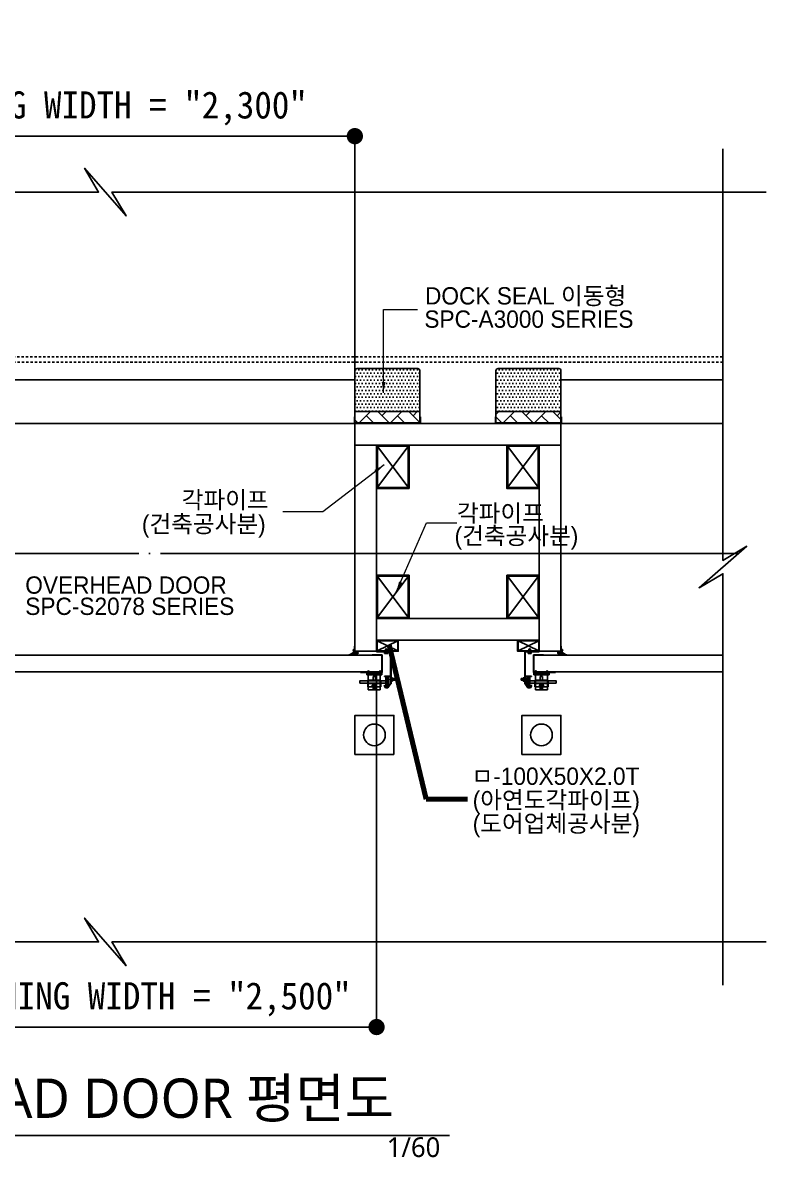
# Model space of a CAD drawing. Header units: millimetres. Extents: x 909 to 159266, y 137 to 21462.
# Drawn here: x 4712 to 8139, y 1670 to 6900 of the extents above; entities that cross this region are included whole.
import ezdxf
from ezdxf.enums import TextEntityAlignment as Align

# ---------------------------------------------------------------- set-up
doc = ezdxf.new("R2010")
doc.units = ezdxf.units.MM
doc.header["$LTSCALE"] = 50
doc.header["$MEASUREMENT"] = 0
for name, pattern in [('CEN', [62, 60, -1, 0, -1]), ('HIDDEN', [2, 1, -1]), ('지하2층 평면도 정화조변경안$0$HID', [2, 1.1, -0.9])]:
    doc.linetypes.add(name, pattern=pattern)
doc.layers.get('Defpoints').update_dxf_attribs({"color": 181})
for name, color, linetype in [('1212', 7, 'Continuous'), ('252', 252, 'Continuous'), ('3', 3, 'Continuous'), ('DIM', 7, 'Continuous'), ('HFC-23-파이프', 3, 'Continuous'), ('OHD Frame', 2, 'Continuous'), ('OHD Panel', 5, 'Continuous'), ('xr-plan$0$A-PLAN-HEIGHT', 253, 'Continuous'), ('건축120130$0$MARK', 3, 'Continuous'), ('지하2층 평면도 정화조변경안$0$A-FLOR-GW', 6, 'Continuous'), ('지하2층 평면도 정화조변경안$0$A-FLOR-STUD', 9, 'Continuous'), ('지하2층 평면도 정화조변경안$0$A-ST-AXIS-CEN', 252, 'CEN'), ('지하2층 평면도 정화조변경안$0$A-볼라드', 8, 'Continuous'), ('지하2층 평면도 정화조변경안$0$방화셔터', 11, 'Continuous')]:
    doc.layers.add(name, color=color, linetype=linetype)
doc.styles.add('2020음성 1차', font='나눔고딕Bold.ttf')
doc.styles.get("Standard").update_dxf_attribs({"font": 'NanumGothicBold.ttf'})
doc.styles.add('돋움체', font='')
doc.styles.add('울릉도M', font='NanumGothic.ttf')
doc.styles.add('헤드라인', font='')
doc.styles.get('돋움체').set_extended_font_data('DotumChe')
doc.styles.get('헤드라인').set_extended_font_data('HY울릉도M')
doc.dimstyles.new('ISO-25', dxfattribs={"dimtxt": 2.5, "dimasz": 2.5, "dimexe": 1.25, "dimexo": 0.625, "dimtad": 1, "dimtxsty": 'Standard', "dimcen": 2.5, "dimadec": 0, "dimazin": 0, "dimtfac": 1, "dimtmove": 0, "dimatfit": 3, "dimfxl": 1, "dimarcsym": 0})
doc.dimstyles.new('류재성$0', dxfattribs={"dimscale": 50, "dimtxt": 3, "dimasz": 1.5, "dimexe": 0, "dimexo": 2, "dimgap": 1, "dimtad": 1, "dimdec": 0, "dimdsep": 46, "dimlunit": 6, "dimtxsty": '2020음성 1차', "dimblk1": 'DOT', "dimblk2": 'DOT', "dimsah": 1, "dimcen": 0.09, "dimclrt": 4, "dimadec": 0, "dimazin": 0, "dimtfac": 1, "dimtdec": 4, "dimtofl": 0, "dimtmove": 0, "dimatfit": 3, "dimldrblk": 'DOT', "dimfxl": 1, "dimtolj": 1, "dimtzin": 0, "dimarcsym": 0})

# ---------------------------------------------------------------- blocks, each defined once
blk = doc.blocks.new('지하2층 평면도 정화조변경안$0$각-150X200')
at = {"layer": '지하2층 평면도 정화조변경안$0$A-FLOR-STUD'}
for p, q in [((75, 100), (-75, -100)), ((75, -100), (-75, 100))]:
    blk.add_line(p, q, dxfattribs=at)
for points in [[(75, 100), (-75, 100), (-75, -100), (75, -100)], [(70.5, 95.5), (-70.5, 95.5), (-70.5, -95.5), (70.5, -95.5)]]:
    blk.add_lwpolyline(points, close=True, dxfattribs=at)
blk = doc.blocks.new('지하2층 평면도 정화조변경안$0$b1')
at = {"layer": '지하2층 평면도 정화조변경안$0$A-볼라드'}
blk.add_lwpolyline([(0, 180), (180, 180), (180, 0), (0, 0), (0, 180)], dxfattribs=at)
blk.add_circle((90, 90), 50, dxfattribs=at)
blk = doc.blocks.new('2TRACK')
at = {"color": 2}
for p, q in [((-35.9, 54.2), (-35.9, 21)), ((-33.6, 54.2), (-33.6, 21.7)), ((-33.1, 57), (-7.9, 57)), ((-33.1, 54.7), (-7.9, 54.7)), ((-7.9, 57), (-7.9, 54.7)), ((-35.9, 21), (-23.7, 3.5)), ((-33.6, 21.7), (-22.5, 5.8)), ((-23.7, 3.5), (-12.1, 3.5)), ((-22.5, 5.8), (-13.5, 5.8)), ((-13.5, 5.8), (-8.3, 15.5)), ((-12.1, 3.5), (-6.3, 14.4)), ((-8.3, 15.5), (-6.3, 14.4))]:
    blk.add_line(p, q, dxfattribs=at)
for radius in [2.8, 0.5]:
    blk.add_arc((-33.1, 54.2), radius, 90, 180, dxfattribs=at)
blk = doc.blocks.new('78t angle')
at = {"color": 2}
for p, q in [((-45.3, 37.5), (-45.3, 35.2)), ((-45.3, 37.5), (18.9, 37.5)), ((-45.3, 35.2), (18.9, 35.2)), ((19.4, 34.7), (19.4, -113.5)), ((21.7, 34.7), (21.7, -113.5)), ((21.7, -113.5), (19.4, -113.5))]:
    blk.add_line(p, q, dxfattribs=at)
for radius in [2.8, 0.5]:
    blk.add_arc((18.9, 34.7), radius, 0, 90, dxfattribs=at)
blk = doc.blocks.new('프레임100X50X2.3T')
at = {"color": 1}
for p, q in [((105125.2, -46858.7), (105170.6, -46763.3)), ((105125.2, -46763.3), (105170.6, -46858.7))]:
    blk.add_line(p, q, dxfattribs=at)
at = {"layer": 'OHD Frame'}
for points in [[(105172.9, -46761), (105172.9, -46861), (105122.9, -46861), (105122.9, -46761)], [(105170.6, -46763.3), (105170.6, -46858.7), (105125.2, -46858.7), (105125.2, -46763.3)]]:
    blk.add_lwpolyline(points, close=True, dxfattribs=at)
blk = doc.blocks.new('_Dot')
at = {"layer": 'DIM', "color": 0, "lineweight": -2}
blk.add_line((-0.5, 0), (-1, 0), dxfattribs=at)
at = {"layer": 'DIM', "color": 0, "const_width": 0.5}
blk.add_lwpolyline([(-0.25, 0, 1), (0.25, 0, 1)], format="xyb", close=True, dxfattribs=at)
blk = doc.blocks.new('*D5533')
at = {"layer": '252', "color": 0, "lineweight": -2}
for p, q in [((3942.6, 5152.8), (3942.6, 6376.6)), ((4017.6, 6376.6), (6167.6, 6376.6)), ((6242.6, 5152.8), (6242.6, 6376.6))]:
    blk.add_line(p, q, dxfattribs=at)
at = {"layer": 'Defpoints', "color": 0}
for p in [(6242.6, 6376.6), (3942.6, 5052.8), (6242.6, 5052.8)]:
    blk.add_point(p, dxfattribs=at)
at = {"layer": '252', "color": 0, "linetype": 'ByBlock', "lineweight": -2, "xscale": 75, "yscale": 75, "zscale": 75, "rotation": 180}
blk.add_blockref('_Dot', (3942.6, 6376.6), dxfattribs=at)
at = {"layer": '252', "color": 0, "linetype": 'ByBlock', "lineweight": -2, "xscale": 75, "yscale": 75, "zscale": 75}
blk.add_blockref('_Dot', (6242.6, 6376.6), dxfattribs=at)
at = {"layer": '252', "color": 4, "insert": (5092.6, 6504.4), "char_height": 125, "attachment_point": 5, "style": '돋움체'}
blk.add_mtext('\\A1;OPENING WIDTH = "2,300"', dxfattribs=at)
blk = doc.blocks.new('*D5534')
at = {"layer": '252', "color": 0, "lineweight": -2}
for p, q in [((3842.6, 3902.8), (3842.6, 2270.3)), ((6342.6, 3902.8), (6342.6, 2270.3)), ((3917.6, 2270.3), (6267.6, 2270.3))]:
    blk.add_line(p, q, dxfattribs=at)
at = {"layer": 'Defpoints', "color": 0}
for p in [(3842.6, 4002.8), (6342.6, 4002.8), (6342.6, 2270.3)]:
    blk.add_point(p, dxfattribs=at)
at = {"layer": '252', "color": 0, "linetype": 'ByBlock', "lineweight": -2, "xscale": 75, "yscale": 75, "zscale": 75, "rotation": 180}
blk.add_blockref('_Dot', (3842.6, 2270.3), dxfattribs=at)
at = {"layer": '252', "color": 0, "linetype": 'ByBlock', "lineweight": -2, "xscale": 75, "yscale": 75, "zscale": 75}
blk.add_blockref('_Dot', (6342.6, 2270.3), dxfattribs=at)
at = {"layer": '252', "color": 4, "insert": (5092.6, 2398.1), "char_height": 125, "attachment_point": 5, "style": '돋움체'}
blk.add_mtext('\\A1;DOOR OPENING WIDTH = "2,500"', dxfattribs=at)

msp = doc.modelspace()

# ---------------------------------------------------------------- hatches: boundary and pattern name
at = {"transparency": 33554687}
h = msp.add_hatch(dxfattribs=at)
h.set_pattern_fill('DOTS', color=3, scale=10, angle=360)
h.set_pattern_definition([(2e-15, (-39324.184, -51739.094), (7.9375, 15.875), [0, -15.875])])
h.paths.add_polyline_path([(6242.6, 5107.4), (6242.6, 5295.1, -0.414214), (6252.6, 5305.1), (6532.6, 5305.1, -0.414214), (6542.6, 5295.1), (6542.6, 5107.4)])
h = msp.add_hatch(dxfattribs=at)
h.set_pattern_fill('DOTS', color=3, scale=10, angle=360)
h.set_pattern_definition([(2e-15, (-36074.184, -51739.094), (7.9375, 15.875), [0, -15.875])])
h.paths.add_polyline_path([(7192.6, 5107.4), (7192.6, 5295.1, 0.414214), (7182.6, 5305.1), (6902.6, 5305.1, 0.414214), (6892.6, 5295.1), (6892.6, 5107.4)])
h = msp.add_hatch(dxfattribs=at)
h.set_pattern_fill('AR-HBONE', color=3, scale=0.5, angle=360)
h.set_pattern_definition([(45, (-39324.184, -51739.094), (2e-14, 71.84205), [152.4, -50.8]), (135, (-39288.263, -51703.173), (2e-14, 71.84205), [152.4, -50.8])])
h.paths.add_polyline_path([(6542.6, 5107.4), (6542.6, 5055.1), (6242.6, 5055.1), (6242.6, 5082.8), (6242.6, 5107.4)])
h = msp.add_hatch(dxfattribs=at)
h.set_pattern_fill('AR-HBONE', color=3, scale=0.5, angle=360)
h.set_pattern_definition([(45, (-36074.184, -51739.094), (2e-14, 71.84205), [152.4, -50.8]), (135, (-36038.263, -51703.173), (2e-14, 71.84205), [152.4, -50.8])])
h.paths.add_polyline_path([(6892.6, 5107.4), (6892.6, 5055.1), (7192.6, 5055.1), (7192.6, 5082.8), (7192.6, 5107.4)])
at = {"layer": 'HFC-23-파이프'}
h = msp.add_hatch(color=7, dxfattribs=at)
h.dxf.hatch_style = 1
h.paths.add_polyline_path([(6246.6, 3998.3), (6242.6, 3998.3), (6242.6, 4000.3), (6255.6, 4000.3), (6255.6, 3998.3), (6251.7, 3998.3), (6251.7, 3996.7), (6255, 3996.7), (6256.2, 3996.5), (6258.3, 3993.7), (6247.3, 3988.7), (6239.9, 3987), (6246.9, 3989.6), (6254.9, 3994), (6252.6, 3994.9), (6248.3, 3995.7), (6244.7, 3993.9), (6236.6, 3988.9), (6230, 3985.7), (6228.6, 3985.6), (6228.6, 3985.6), (6234.6, 3988.9), (6241.9, 3994.6), (6241.9, 3996.7), (6246.6, 3996.7)])
h.paths.add_polyline_path([(6238.9, 4001.8, 0.154527), (6238.9, 4002.5), (6238, 4005, 0.170014), (6237.6, 4005.5, -1.840759), (6240.6, 4006.9), (6240.7, 4003.2), (6239.5, 3996.5), (6230.9, 3991), (6220.4, 3986.4), (6215.2, 3985.6), (6218.3, 3986.5), (6228.9, 3992), (6237.9, 3998.3)])
h = msp.add_hatch(color=7, dxfattribs=at)
h.dxf.hatch_style = 1
h.paths.add_polyline_path([(7188.7, 3998.3), (7192.6, 3998.3), (7192.6, 4000.3), (7179.6, 4000.3), (7179.6, 3998.3), (7183.5, 3998.3), (7183.5, 3996.7), (7180.3, 3996.7), (7179, 3996.5), (7177, 3993.7), (7187.9, 3988.7), (7195.4, 3987), (7188.4, 3989.6), (7180.4, 3994), (7182.7, 3994.9), (7187, 3995.7), (7190.6, 3993.9), (7198.7, 3988.9), (7205.3, 3985.7), (7206.6, 3985.6), (7206.7, 3985.6), (7200.7, 3988.9), (7193.3, 3994.6), (7193.3, 3996.7), (7188.7, 3996.7)])
h.paths.add_polyline_path([(7196.4, 4001.8, -0.154527), (7196.4, 4002.5), (7197.3, 4005, -0.170014), (7197.7, 4005.5, 1.840759), (7194.6, 4006.9), (7194.6, 4003.2), (7195.8, 3996.5), (7204.4, 3991), (7214.9, 3986.4), (7220, 3985.6), (7217, 3986.5), (7206.4, 3992), (7197.4, 3998.3)])

# ---------------------------------------------------------------- linework, layer by layer
for p, q in [((6236.6, 4002.5), (6236.6, 4003.3)), ((6238.9, 4001.8), (6237.9, 3998.3)), ((6238, 4005), (6238.9, 4002.5)), ((6238.1, 4002.5), (6238.1, 4004.1)), ((6241.1, 4012), (6241.1, 4025)), ((6241.1, 3997.3), (6241.1, 4007.3)), ((6241.6, 3996.8), (6245.4, 3996.8)), ((6242.6, 4003.3), (6242.6, 4025)), ((6242.6, 3998.3), (6242.6, 4001.3)), ((6242.6, 4001.3), (6255.6, 4001.3)), ((6242.6, 3998.3), (6242.6, 4000.3)), ((6242.6, 4000.3), (6255.6, 4000.3)), ((6242.6, 3998.3), (6245.4, 3998.3)), ((6246.6, 3998.3), (6242.6, 3998.3)), ((6243.1, 4002.8), (6256.6, 4002.8)), ((6246.6, 3996.7), (6246.6, 3998.3)), ((6255.6, 3998.3), (6251.7, 3998.3)), ((6251.7, 3998.3), (6251.7, 3996.7)), ((6251.7, 3996.7), (6255, 3996.7)), ((6252.9, 3998.3), (6255.6, 3998.3)), ((6252.9, 3996.8), (6256.6, 3996.8)), ((6255.6, 3998.3), (6255.6, 4001.3)), ((6255.6, 4000.3), (6255.6, 3998.3)), ((6257.1, 3997.3), (6257.1, 4002.3)), ((7178.1, 3997.3), (7178.1, 4002.3)), ((7192.1, 4002.8), (7178.6, 4002.8)), ((7182.4, 3996.8), (7178.6, 3996.8)), ((7179.6, 3998.3), (7179.6, 4001.3)), ((7192.6, 4001.3), (7179.6, 4001.3)), ((7192.6, 4000.3), (7179.6, 4000.3)), ((7179.6, 4000.3), (7179.6, 3998.3)), ((7182.4, 3998.3), (7179.6, 3998.3)), ((7179.6, 3998.3), (7183.5, 3998.3)), ((7183.5, 3996.7), (7180.3, 3996.7)), ((7183.5, 3998.3), (7183.5, 3996.7)), ((7188.7, 3996.7), (7188.7, 3998.3)), ((7188.7, 3998.3), (7192.6, 3998.3)), ((7192.6, 3998.3), (7189.9, 3998.3)), ((7193.6, 3996.8), (7189.9, 3996.8)), ((7192.6, 4003.3), (7192.6, 4025)), ((7192.6, 3998.3), (7192.6, 4001.3)), ((7192.6, 3998.3), (7192.6, 4000.3)), ((7194.1, 4012), (7194.1, 4025)), ((7194.1, 3997.3), (7194.1, 4007.3)), ((7197.3, 4005), (7196.4, 4002.5)), ((7196.4, 4001.8), (7197.4, 3998.3)), ((7197.1, 4002.5), (7197.1, 4004.1)), ((7198.6, 4002.5), (7198.6, 4003.3))]:
    msp.add_line(p, q)
at = {"color": 2}
for p, q in [((6322.8, 3986.4), (6322.8, 3984.8)), ((6322.8, 3984.8), (6367.6, 3984.8)), ((6367.6, 3984.8), (6367.6, 3906.8)), ((6369.2, 3986.4), (6369.2, 3905.2)), ((7066, 3986.4), (7066, 3905.2)), ((7067.6, 3984.8), (7067.6, 3906.8)), ((7112.5, 3984.8), (7067.6, 3984.8)), ((7112.5, 3986.4), (7112.5, 3984.8)), ((6267.9, 3906.8), (6367.6, 3906.8)), ((7167.4, 3906.8), (7067.6, 3906.8))]:
    msp.add_line(p, q, dxfattribs=at)
at = {"color": 4}
for p, q in [((6297.9, 3905.2), (6297.9, 3893.7)), ((6367.2, 3903), (6297.9, 3903)), ((6314.4, 3893.7), (6297.9, 3893.7)), ((6304.7, 3893.7), (6304.7, 3868.4)), ((6314.4, 3893.7), (6314.4, 3903)), ((6315.6, 3901.4), (6314.4, 3901.4)), ((6315.6, 3895.3), (6314.4, 3895.3)), ((6315.6, 3893.7), (6315.6, 3903)), ((6349.6, 3893.7), (6315.6, 3893.7)), ((6338.3, 3886.5), (6327.3, 3886.5)), ((6349.6, 3893.7), (6349.6, 3903)), ((6350.7, 3901.4), (6349.6, 3901.4)), ((6350.7, 3895.3), (6349.6, 3895.3)), ((6350.7, 3893.7), (6350.7, 3903)), ((6367.2, 3893.7), (6350.7, 3893.7)), ((6359.7, 3893.7), (6359.7, 3868.4)), ((6367.2, 3905.2), (6367.2, 3893.7)), ((7068.1, 3905.2), (7068.1, 3893.7)), ((7068.1, 3903), (7137.4, 3903)), ((7068.1, 3893.7), (7084.6, 3893.7)), ((7075.6, 3893.7), (7075.6, 3868.4)), ((7084.6, 3893.7), (7084.6, 3903)), ((7084.6, 3901.4), (7085.7, 3901.4)), ((7084.6, 3895.3), (7085.7, 3895.3)), ((7085.7, 3893.7), (7085.7, 3903)), ((7085.7, 3893.7), (7119.7, 3893.7)), ((7097, 3886.5), (7108, 3886.5)), ((7119.7, 3893.7), (7119.7, 3903)), ((7119.7, 3901.4), (7120.9, 3901.4)), ((7119.7, 3895.3), (7120.9, 3895.3)), ((7120.9, 3893.7), (7120.9, 3903)), ((7120.9, 3893.7), (7137.4, 3893.7)), ((7130.6, 3893.7), (7130.6, 3868.4)), ((7137.4, 3905.2), (7137.4, 3893.7)), ((6302.3, 3868.4), (6302.3, 3853.9)), ((6304.7, 3838.4), (6304.7, 3825.2)), ((6359.7, 3825.2), (6304.7, 3825.2)), ((6359.7, 3838.4), (6359.7, 3825.2)), ((6362.8, 3868.4), (6362.8, 3853.9)), ((7072.5, 3868.4), (7072.5, 3853.9)), ((7075.6, 3838.4), (7075.6, 3825.2)), ((7075.6, 3825.2), (7130.6, 3825.2)), ((7130.6, 3838.4), (7130.6, 3825.2)), ((7133, 3868.4), (7133, 3853.9))]:
    msp.add_line(p, q, dxfattribs=at)
at = {"color": 1, "linetype": 'HIDDEN', "ltscale": 3}
for p, q in [((6302.3, 3866.6), (6362.8, 3866.6)), ((6302.3, 3855.6), (6362.8, 3855.6)), ((7133, 3866.6), (7072.5, 3866.6)), ((7133, 3855.6), (7072.5, 3855.6))]:
    msp.add_line(p, q, dxfattribs=at)
at = {"color": 8, "linetype": 'HIDDEN', "ltscale": 3}
for p, q in [((6304.7, 3838.4), (6304.7, 3868.4)), ((6359.7, 3838.4), (6359.7, 3868.4)), ((7075.6, 3838.4), (7075.6, 3868.4)), ((7130.6, 3838.4), (7130.6, 3868.4))]:
    msp.add_line(p, q, dxfattribs=at)
at = {"color": 2}
for points in [[(7938.8, 6318.6), (7938.8, 4421.4), (8048.7, 4486.1), (7828.8, 4295.3), (7938.8, 4360), (7938.8, 2462.8)], [(8138.8, 6118.6), (5123.4, 6118.6), (5188, 6008.7), (4997.3, 6228.5), (5061.9, 6118.6), (2046.5, 6118.6)], [(8138.8, 2662.8), (5123.4, 2662.8), (5188, 2552.9), (4997.3, 2772.7), (5061.9, 2662.8), (2046.5, 2662.8)]]:
    msp.add_lwpolyline(points, dxfattribs=at)
for points in [[(6237.9, 3998.3), (6228.9, 3992), (6218.3, 3986.5), (6215.2, 3985.6), (6220.4, 3986.4), (6230.9, 3991), (6239.5, 3996.5), (6240.7, 4003.2), (6240.6, 4006.9)], [(6246.6, 3996.7), (6241.9, 3996.7), (6241.9, 3994.6), (6234.6, 3988.9), (6228.6, 3985.6), (6230, 3985.7), (6236.6, 3988.9), (6244.7, 3993.9), (6248.3, 3995.7), (6252.6, 3994.9), (6254.9, 3994), (6246.9, 3989.6), (6239.9, 3987), (6247.3, 3988.7), (6258.3, 3993.7), (6256.2, 3996.5), (6255, 3996.7)], [(7188.7, 3996.7), (7193.3, 3996.7), (7193.3, 3994.6), (7200.7, 3988.9), (7206.7, 3985.6), (7205.3, 3985.7), (7198.7, 3988.9), (7190.6, 3993.9), (7187, 3995.7), (7182.7, 3994.9), (7180.4, 3994), (7188.4, 3989.6), (7195.4, 3987), (7187.9, 3988.7), (7177, 3993.7), (7179, 3996.5), (7180.3, 3996.7)], [(7197.4, 3998.3), (7206.4, 3992), (7217, 3986.5), (7220, 3985.6), (7214.9, 3986.4), (7204.4, 3991), (7195.8, 3996.5), (7194.6, 4003.2), (7194.6, 4006.9)]]:
    msp.add_lwpolyline(points)
at = {"color": 3}
for points in [[(6385.6, 3843.4), (6385.6, 3878.9, -0.414214), (6391.1, 3884.4), (6391.1, 3884.4, -0.414214), (6396.6, 3878.9), (6396.6, 3843.4, -0.414214), (6391.1, 3837.9), (6391.1, 3837.9, -0.414214)], [(7049.7, 3843.4), (7049.7, 3878.9, 0.414214), (7044.2, 3884.4), (7044.2, 3884.4, 0.414214), (7038.7, 3878.9), (7038.7, 3843.4, 0.414214), (7044.2, 3837.9), (7044.2, 3837.9, 0.414214)]]:
    msp.add_lwpolyline(points, format="xyb", close=True, dxfattribs=at)
for points in [[(6302.3, 3866.6), (6265.6, 3866.6), (6265.6, 3855.6), (6302.3, 3855.6)], [(6385.6, 3866.6), (6362.8, 3866.6)], [(6362.8, 3855.6), (6385.6, 3855.6)], [(7049.7, 3866.6), (7072.5, 3866.6)], [(7072.5, 3855.6), (7049.7, 3855.6)], [(7133, 3866.6), (7169.7, 3866.6), (7169.7, 3855.6), (7133, 3855.6)]]:
    msp.add_lwpolyline(points, dxfattribs=at)
for centre, radius, start, end in [((6238.6, 4007.3), 4, 72.5424, 233.1301), ((6238.6, 4007.3), 2.5, 0, 244.6231), ((6235.6, 4003.3), 1, 0, 53.1301), ((6237.4, 4002.5), 0.75, 180, 0), ((6238.7, 4007.2), 2, 351.8493, 237.7965), ((6237.1, 4004.6), 1, 19.2012, 57.7965), ((6237.1, 4004.1), 1, 0, 64.6231), ((6237.9, 4002.1), 1, 344.0643, 19.2012), ((6240.1, 4012), 1, 252.5424, 0), ((6241.9, 4025), 0.75, 0, 180), ((6241.6, 3997.3), 0.5, 180, 270), ((6243.1, 4003.3), 0.5, 180, 270), ((6245.4, 3997.5), 0.75, 270, 90), ((6252.9, 3997.5), 0.75, 90, 270), ((6256.6, 4002.3), 0.5, 0, 90), ((6256.6, 3997.3), 0.5, 270, 0), ((7178.6, 4002.3), 0.5, 90, 180), ((7178.6, 3997.3), 0.5, 180, 270), ((7182.4, 3997.5), 0.75, 270, 90), ((7189.9, 3997.5), 0.75, 90, 270), ((7192.1, 4003.3), 0.5, 270, 0), ((7193.4, 4025), 0.75, 0, 180), ((7193.6, 3997.3), 0.5, 270, 0), ((7195.1, 4012), 1, 180, 287.4576), ((7196.6, 4007.3), 2.5, 295.3769, 180), ((7196.6, 4007.2), 2, 302.2035, 188.1507), ((7196.6, 4007.3), 4, 306.8699, 107.4576), ((7197.4, 4002.1), 1, 160.7988, 195.9357), ((7198.1, 4004.1), 1, 115.3769, 180), ((7197.9, 4002.5), 0.75, 180, 0), ((7198.2, 4004.6), 1, 122.2035, 160.7988), ((7199.6, 4003.3), 1, 126.8699, 180)]:
    msp.add_arc(centre, radius, start, end)
at = {"layer": '1212', "color": 2}
for p, q in [((6369.2, 3986.4), (6322.8, 3986.4)), ((7066, 3986.4), (7112.5, 3986.4)), ((6267.9, 3905.2), (6267.9, 3906.8)), ((6369.2, 3905.2), (6267.9, 3905.2)), ((7066, 3905.2), (7167.4, 3905.2)), ((7167.4, 3905.2), (7167.4, 3906.8))]:
    msp.add_line(p, q, dxfattribs=at)
at = {"layer": '1212', "color": 3}
for p, q in [((6377.9, 4000.5), (6377.9, 3998.1)), ((6377.9, 3998.1), (6395.8, 3998.1)), ((6379.7, 3998.1), (6379.7, 3992.5)), ((6379.7, 3992.5), (6394, 3992.5)), ((6383.3, 4011.6), (6386.9, 4015.2)), ((6383.3, 4005.1), (6383.3, 4011.6)), ((6386.8, 4005.1), (6383.3, 4008.9)), ((6383.8, 4005.1), (6383.3, 4005.6)), ((6389.8, 4005.1), (6383.5, 4011.9)), ((6383.5, 3998.1), (6383.5, 3992.5)), ((6390.4, 4007.6), (6385.1, 4013.4)), ((6390.4, 4011.6), (6386.9, 4015.2)), ((6390.2, 3998.1), (6390.2, 3992.5)), ((6390.4, 4005.1), (6390.4, 4011.6)), ((6394, 3998.1), (6394, 3992.5)), ((6395.8, 4000.5), (6395.8, 3998.1)), ((7039.4, 4000.5), (7039.4, 3998.1)), ((7057.4, 3998.1), (7039.4, 3998.1)), ((7041.3, 3998.1), (7041.3, 3992.5)), ((7055.6, 3992.5), (7041.3, 3992.5)), ((7044.9, 4011.6), (7048.4, 4015.2)), ((7044.9, 4007.6), (7050.2, 4013.4)), ((7044.9, 4005.1), (7044.9, 4011.6)), ((7045.1, 3998.1), (7045.1, 3992.5)), ((7045.5, 4005.1), (7051.7, 4011.9)), ((7052, 4011.6), (7048.4, 4015.2)), ((7048.5, 4005.1), (7052, 4008.9)), ((7051.4, 4005.1), (7052, 4005.6)), ((7051.8, 3998.1), (7051.8, 3992.5)), ((7052, 4005.1), (7052, 4011.6)), ((7055.6, 3998.1), (7055.6, 3992.5)), ((7057.4, 4000.5), (7057.4, 3998.1)), ((6299.8, 3903), (6299.8, 3901.3)), ((6299.8, 3901.3), (6312.2, 3901.3)), ((6301.1, 3901.3), (6301.1, 3897.5)), ((6301.1, 3897.5), (6310.9, 3897.5)), ((6303.5, 3911.3), (6306, 3913.8)), ((6303.5, 3906.8), (6303.5, 3911.3)), ((6306, 3906.8), (6303.5, 3909.4)), ((6308, 3906.8), (6303.7, 3911.5)), ((6303.7, 3901.3), (6303.7, 3897.5)), ((6308.5, 3908.6), (6304.8, 3912.6)), ((6308.5, 3911.3), (6306, 3913.8)), ((6308.3, 3901.3), (6308.3, 3897.5)), ((6308.5, 3906.8), (6308.5, 3911.3)), ((6310.9, 3901.3), (6310.9, 3897.5)), ((6312.2, 3903), (6312.2, 3901.3)), ((6352.5, 3903), (6352.5, 3901.3)), ((6352.5, 3901.3), (6364.9, 3901.3)), ((6353.8, 3901.3), (6353.8, 3897.5)), ((6353.8, 3897.5), (6363.6, 3897.5)), ((6356.3, 3911.3), (6358.7, 3913.8)), ((6356.3, 3906.8), (6356.3, 3911.3)), ((6358.7, 3906.8), (6356.3, 3909.4)), ((6360.8, 3906.8), (6356.4, 3911.5)), ((6356.4, 3901.3), (6356.4, 3897.5)), ((6361.2, 3908.6), (6357.5, 3912.6)), ((6361.2, 3911.3), (6358.7, 3913.8)), ((6361.1, 3901.3), (6361.1, 3897.5)), ((6361.2, 3906.8), (6361.2, 3911.3)), ((6363.6, 3901.3), (6363.6, 3897.5)), ((6364.9, 3903), (6364.9, 3901.3)), ((6409.6, 3880), (6409.6, 3865)), ((6409.6, 3879.8), (6409.6, 3865.3)), ((6411.6, 3880), (6411.6, 3865)), ((6416.6, 3879.8), (6411.6, 3879.8)), ((6416.6, 3876.1), (6411.6, 3876.1)), ((6416.6, 3865.3), (6416.6, 3879.8)), ((6416.6, 3876.5), (6426.4, 3876.5)), ((6416.6, 3870.6), (6417, 3868.5)), ((6417.4, 3876.5), (6418.7, 3868.5)), ((6419.1, 3876.5), (6420.5, 3868.5)), ((6420.9, 3876.5), (6422.2, 3868.5)), ((6422.6, 3876.5), (6423.9, 3868.5)), ((6424.3, 3876.5), (6425.7, 3868.5)), ((6426.1, 3876.5), (6426.4, 3874.6)), ((6426.4, 3876.5), (6426.4, 3868.5)), ((7018.6, 3876.5), (7008.9, 3876.5)), ((7008.9, 3876.5), (7008.9, 3868.5)), ((7009.2, 3876.5), (7008.9, 3874.6)), ((7011, 3876.5), (7009.6, 3868.5)), ((7012.7, 3876.5), (7011.4, 3868.5)), ((7014.4, 3876.5), (7013.1, 3868.5)), ((7016.2, 3876.5), (7014.8, 3868.5)), ((7017.9, 3876.5), (7016.6, 3868.5)), ((7018.6, 3870.6), (7018.3, 3868.5)), ((7018.6, 3865.3), (7018.6, 3879.8)), ((7018.6, 3879.8), (7023.6, 3879.8)), ((7018.6, 3876.1), (7023.6, 3876.1)), ((7023.6, 3880), (7023.6, 3865)), ((7025.6, 3880), (7025.6, 3865)), ((7025.6, 3879.8), (7025.6, 3865.3)), ((7070.3, 3903), (7070.3, 3901.3)), ((7082.8, 3901.3), (7070.3, 3901.3)), ((7071.6, 3901.3), (7071.6, 3897.5)), ((7081.5, 3897.5), (7071.6, 3897.5)), ((7074.1, 3911.3), (7076.6, 3913.8)), ((7074.1, 3908.6), (7077.8, 3912.6)), ((7074.1, 3906.8), (7074.1, 3911.3)), ((7074.2, 3901.3), (7074.2, 3897.5)), ((7074.5, 3906.8), (7078.9, 3911.5)), ((7079, 3911.3), (7076.6, 3913.8)), ((7076.6, 3906.8), (7079, 3909.4)), ((7078.9, 3901.3), (7078.9, 3897.5)), ((7079, 3906.8), (7079, 3911.3)), ((7081.5, 3901.3), (7081.5, 3897.5)), ((7082.8, 3903), (7082.8, 3901.3)), ((7123.1, 3903), (7123.1, 3901.3)), ((7135.5, 3901.3), (7123.1, 3901.3)), ((7124.3, 3901.3), (7124.3, 3897.5)), ((7134.2, 3897.5), (7124.3, 3897.5)), ((7126.8, 3911.3), (7129.3, 3913.8)), ((7126.8, 3908.6), (7130.5, 3912.6)), ((7126.8, 3906.8), (7126.8, 3911.3)), ((7126.9, 3901.3), (7126.9, 3897.5)), ((7127.2, 3906.8), (7131.6, 3911.5)), ((7131.7, 3911.3), (7129.3, 3913.8)), ((7129.3, 3906.8), (7131.7, 3909.4)), ((7131.6, 3901.3), (7131.6, 3897.5)), ((7131.7, 3906.8), (7131.7, 3911.3)), ((7134.2, 3901.3), (7134.2, 3897.5)), ((7135.5, 3903), (7135.5, 3901.3)), ((6328.1, 3852.6), (6322.8, 3844.6)), ((6322.8, 3842.4), (6322.8, 3844.6)), ((6328.1, 3835.6), (6322.8, 3842.4)), ((6328.1, 3852.6), (6328.1, 3849.6)), ((6328.1, 3852.6), (6337, 3852.6)), ((6328.1, 3835.6), (6337, 3835.6)), ((6328.3, 3840.5), (6328.3, 3842.7)), ((6336.9, 3840.5), (6336.9, 3842.7)), ((6337, 3852.6), (6342.4, 3844.6)), ((6337, 3852.6), (6337, 3849.6)), ((6337, 3835.6), (6342.4, 3842.4)), ((6342.4, 3842.4), (6342.4, 3844.6)), ((6416.6, 3868.9), (6411.6, 3868.9)), ((6411.6, 3865.3), (6416.6, 3865.3)), ((6416.6, 3868.5), (6426.4, 3868.5)), ((7018.6, 3868.5), (7008.9, 3868.5)), ((7018.6, 3868.9), (7023.6, 3868.9)), ((7023.6, 3865.3), (7018.6, 3865.3)), ((7098.3, 3852.6), (7092.9, 3844.6)), ((7092.9, 3842.4), (7092.9, 3844.6)), ((7098.3, 3835.6), (7092.9, 3842.4)), ((7098.3, 3852.6), (7098.3, 3849.6)), ((7107.2, 3852.6), (7098.3, 3852.6)), ((7107.2, 3835.6), (7098.3, 3835.6)), ((7098.4, 3840.5), (7098.4, 3842.7)), ((7107, 3840.5), (7107, 3842.7)), ((7107.2, 3852.6), (7112.5, 3844.6)), ((7107.2, 3852.6), (7107.2, 3849.6)), ((7107.2, 3835.6), (7112.5, 3842.4)), ((7112.5, 3842.4), (7112.5, 3844.6))]:
    msp.add_line(p, q, dxfattribs=at)
at = {"layer": '1212', "color": 4}
for p, q in [((6367.2, 3903), (6297.9, 3903)), ((6327.3, 3886.5), (6327.3, 3868.4)), ((6338.3, 3886.5), (6338.3, 3868.4)), ((7068.1, 3903), (7137.4, 3903)), ((7097, 3886.5), (7097, 3868.4)), ((7108, 3886.5), (7108, 3868.4)), ((6362.8, 3868.4), (6302.3, 3868.4)), ((6362.8, 3853.9), (6302.3, 3853.9)), ((6302.3, 3853.9), (6302.3, 3838.4)), ((6325.9, 3838.4), (6302.3, 3838.4)), ((6327.3, 3836.7), (6327.3, 3828.7)), ((6338.3, 3828.7), (6327.3, 3828.7)), ((6338.3, 3837.2), (6338.3, 3828.7)), ((6362.8, 3838.4), (6339.3, 3838.4)), ((6362.8, 3853.9), (6362.8, 3838.4)), ((7072.5, 3868.4), (7133, 3868.4)), ((7072.5, 3853.9), (7133, 3853.9)), ((7072.5, 3853.9), (7072.5, 3838.4)), ((7072.5, 3838.4), (7096, 3838.4)), ((7097, 3837.2), (7097, 3828.7)), ((7097, 3828.7), (7108, 3828.7)), ((7108, 3836.7), (7108, 3828.7)), ((7109.4, 3838.4), (7133, 3838.4)), ((7133, 3853.9), (7133, 3838.4))]:
    msp.add_line(p, q, dxfattribs=at)
at = {"layer": '1212', "linetype": 'HIDDEN', "ltscale": 10}
for p, q in [((6299.8, 3901.4), (6297.9, 3901.4)), ((6314.4, 3895.3), (6297.9, 3895.3)), ((6314.4, 3901.4), (6312.2, 3901.4)), ((6349.6, 3901.4), (6315.6, 3901.4)), ((6349.6, 3895.3), (6315.6, 3895.3)), ((6350.7, 3901.4), (6352.5, 3901.4)), ((6350.7, 3895.3), (6367.2, 3895.3)), ((6364.9, 3901.4), (6367.2, 3901.4)), ((7070.3, 3901.4), (7068.1, 3901.4)), ((7084.6, 3895.3), (7068.1, 3895.3)), ((7084.6, 3901.4), (7082.8, 3901.4)), ((7085.7, 3901.4), (7119.7, 3901.4)), ((7085.7, 3895.3), (7119.7, 3895.3)), ((7120.9, 3901.4), (7123.1, 3901.4)), ((7120.9, 3895.3), (7137.4, 3895.3)), ((7135.5, 3901.4), (7137.4, 3901.4))]:
    msp.add_line(p, q, dxfattribs=at)
at = {"layer": '1212'}
for p, q in [((6312.2, 3903), (6299.8, 3903)), ((6364.9, 3903), (6352.5, 3903)), ((7070.3, 3903), (7082.8, 3903)), ((7123.1, 3903), (7135.5, 3903))]:
    msp.add_line(p, q, dxfattribs=at)
at = {"layer": '1212', "color": 3}
for points in [[(6405, 3878.8), (6405, 3866.2)], [(7030.2, 3878.8), (7030.2, 3866.2)]]:
    msp.add_lwpolyline(points, dxfattribs=at)
for centre, radius, start, end in [((6424.4, 3872.5), 20.3, 161.9614, 198.0386), ((6410.6, 3880), 1, 90, 180), ((6410.6, 3880), 1, 0, 90), ((7024.6, 3880), 1, 90, 180), ((7024.6, 3880), 1, 0, 90), ((7010.9, 3872.5), 20.3, 341.9614, 18.0386), ((6291.6, 3872.1), 42.9, 316.5752, 328.3002), ((6332.6, 3875.4), 26.2, 260.2075, 279.7925), ((6373.6, 3872.1), 42.9, 211.6998, 223.4248), ((6410.6, 3865), 1, 180, 270), ((6410.6, 3865), 1, 270, 0), ((7024.6, 3865), 1, 180, 270), ((7024.6, 3865), 1, 270, 0), ((7061.7, 3872.1), 42.9, 316.5752, 328.3002), ((7102.7, 3875.4), 26.2, 260.2075, 279.7925), ((7143.7, 3872.1), 42.9, 211.6998, 223.4248)]:
    msp.add_arc(centre, radius, start, end, dxfattribs=at)
at = {"layer": '1212', "color": 3, "extrusion": (0, 0, -1)}
msp.add_ellipse((6332.6, 3842.7), major_axis=(-7.39, 0), ratio=0.851726, dxfattribs=at)
at = {"layer": '1212', "color": 3}
msp.add_ellipse((7102.7, 3842.7), major_axis=(7.39, 0), ratio=0.851726, dxfattribs=at)
for points, knots in [([(6328.3, 3842.7), (6328.3, 3843, 0), (6328.3, 3843.3, 0), (6328.6, 3844, 0), (6328.9, 3844.3, 0), (6329.5, 3844.9, 0), (6329.9, 3845.2, 0), (6330.9, 3845.6, 0), (6331.4, 3845.8, 0), (6332.5, 3845.9, 0), (6333.1, 3845.9, 0), (6334.2, 3845.7, 0), (6334.7, 3845.5, 0), (6335.6, 3845, 0), (6336, 3844.7, 0), (6336.5, 3844, 0), (6336.7, 3843.7, 0), (6336.8, 3843.1, 0), (6336.9, 3842.9, 0), (6336.9, 3842.7, 0)], [6.283185, 6.283185, 6.283185, 6.283185, 6.643322, 6.643322, 7.003459, 7.003459, 7.363595, 7.363595, 7.723732, 7.723732, 8.083869, 8.083869, 8.444005, 8.444005, 8.804142, 8.804142, 9.164279, 9.164279, 9.424826, 9.424826, 9.424826, 9.424826]), ([(6328.3, 3840.5), (6328.3, 3840.8, 0), (6328.3, 3841.1, 0), (6328.6, 3841.8, 0), (6328.9, 3842.1, 0), (6329.5, 3842.7, 0), (6329.9, 3843, 0), (6330.9, 3843.4, 0), (6331.4, 3843.6, 0), (6332.5, 3843.7, 0), (6333.1, 3843.7, 0), (6334.2, 3843.5, 0), (6334.7, 3843.3, 0), (6335.6, 3842.8, 0), (6336, 3842.5, 0), (6336.5, 3841.8, 0), (6336.7, 3841.5, 0), (6336.9, 3840.9, 0), (6336.9, 3840.5, 0), (6336.8, 3839.9, 0), (6336.7, 3839.6, 0), (6336.3, 3838.9, 0), (6336.1, 3838.6, 0), (6335.3, 3838, 0), (6334.9, 3837.7, 0), (6333.9, 3837.4, 0), (6333.3, 3837.3, 0), (6332.2, 3837.3, 0), (6331.6, 3837.3, 0), (6330.5, 3837.6, 0), (6330, 3837.9, 0), (6329.3, 3838.4, 0), (6328.9, 3838.7, 0), (6328.5, 3839.4, 0), (6328.4, 3839.7, 0), (6328.3, 3840.2, 0), (6328.3, 3840.3, 0), (6328.3, 3840.5)], [0, 0, 0, 0, 0.360137, 0.360137, 0.720273, 0.720273, 1.08041, 1.08041, 1.440547, 1.440547, 1.800683, 1.800683, 2.16082, 2.16082, 2.520957, 2.520957, 2.881093, 2.881093, 3.24123, 3.24123, 3.601367, 3.601367, 3.961504, 3.961504, 4.32164, 4.32164, 4.681777, 4.681777, 5.041914, 5.041914, 5.40205, 5.40205, 5.762187, 5.762187, 6.122324, 6.122324, 6.283185, 6.283185, 6.283185, 6.283185]), ([(7107, 3842.7), (7107, 3843, 0), (7106.9, 3843.3, 0), (7106.7, 3844, 0), (7106.4, 3844.3, 0), (7105.8, 3844.9, 0), (7105.4, 3845.2, 0), (7104.4, 3845.6, 0), (7103.9, 3845.8, 0), (7102.8, 3845.9, 0), (7102.2, 3845.9, 0), (7101.1, 3845.7, 0), (7100.6, 3845.5, 0), (7099.7, 3845, 0), (7099.3, 3844.7, 0), (7098.8, 3844, 0), (7098.6, 3843.7, 0), (7098.4, 3843.1, 0), (7098.4, 3842.9, 0), (7098.4, 3842.7, 0)], [6.283185, 6.283185, 6.283185, 6.283185, 6.643322, 6.643322, 7.003459, 7.003459, 7.363595, 7.363595, 7.723732, 7.723732, 8.083869, 8.083869, 8.444005, 8.444005, 8.804142, 8.804142, 9.164279, 9.164279, 9.424826, 9.424826, 9.424826, 9.424826]), ([(7107, 3840.5), (7107, 3840.8, 0), (7106.9, 3841.1, 0), (7106.7, 3841.8, 0), (7106.4, 3842.1, 0), (7105.8, 3842.7, 0), (7105.4, 3843, 0), (7104.4, 3843.4, 0), (7103.9, 3843.6, 0), (7102.8, 3843.7, 0), (7102.2, 3843.7, 0), (7101.1, 3843.5, 0), (7100.6, 3843.3, 0), (7099.7, 3842.8, 0), (7099.3, 3842.5, 0), (7098.8, 3841.8, 0), (7098.6, 3841.5, 0), (7098.4, 3840.9, 0), (7098.4, 3840.5, 0), (7098.5, 3839.9, 0), (7098.6, 3839.6, 0), (7098.9, 3838.9, 0), (7099.2, 3838.6, 0), (7100, 3838, 0), (7100.4, 3837.7, 0), (7101.4, 3837.4, 0), (7102, 3837.3, 0), (7103.1, 3837.3, 0), (7103.7, 3837.3, 0), (7104.8, 3837.6, 0), (7105.2, 3837.9, 0), (7106, 3838.4, 0), (7106.3, 3838.7, 0), (7106.8, 3839.4, 0), (7106.9, 3839.7, 0), (7107, 3840.2, 0), (7107, 3840.3, 0), (7107, 3840.5)], [0, 0, 0, 0, 0.360137, 0.360137, 0.720273, 0.720273, 1.08041, 1.08041, 1.440547, 1.440547, 1.800683, 1.800683, 2.16082, 2.16082, 2.520957, 2.520957, 2.881093, 2.881093, 3.24123, 3.24123, 3.601367, 3.601367, 3.961504, 3.961504, 4.32164, 4.32164, 4.681777, 4.681777, 5.041914, 5.041914, 5.40205, 5.40205, 5.762187, 5.762187, 6.122324, 6.122324, 6.283185, 6.283185, 6.283185, 6.283185])]:
    msp.add_open_spline(points, degree=3, knots=knots, dxfattribs=at)
at = {"layer": '3', "color": 8}
for points in [[(6386.1, 3879.1), (6386.1, 3843.1)], [(6387.2, 3880.6), (6387.2, 3841.7)], [(6389.1, 3881.2), (6389.1, 3841.1)], [(6392.3, 3881.2), (6392.3, 3841.1)], [(6394.3, 3880.6), (6394.3, 3841.7)], [(6395.4, 3879.1), (6395.4, 3843.1)], [(7039.9, 3879.1), (7039.9, 3843.1)], [(7041, 3880.6), (7041, 3841.7)], [(7043, 3881.2), (7043, 3841.1)], [(7046.1, 3881.2), (7046.1, 3841.1)], [(7048.1, 3880.6), (7048.1, 3841.7)], [(7049.2, 3879.1), (7049.2, 3843.1)]]:
    msp.add_lwpolyline(points, dxfattribs=at)
at = {"layer": 'DIM', "color": 3}
for p, q in [((6242.6, 5055.1), (6242.6, 5295.1)), ((6252.6, 5305.1), (6532.6, 5305.1)), ((6542.6, 5055.1), (6542.6, 5295.1)), ((6892.6, 5055.1), (6892.6, 5295.1)), ((7182.6, 5305.1), (6902.6, 5305.1)), ((7192.6, 5055.1), (7192.6, 5295.1)), ((6242.6, 5252.8), (3942.6, 5252.8)), ((7938.8, 5252.8), (7192.6, 5252.8)), ((6242.6, 5107.4), (6542.6, 5107.4)), ((7192.6, 5107.4), (6892.6, 5107.4)), ((3942.6, 5052.8), (6242.6, 5052.8)), ((7192.6, 5052.8), (7938.8, 5052.8))]:
    msp.add_line(p, q, dxfattribs=at)
for points in [[(6240.3, 5052.8), (6240.3, 5082.8)], [(6544.9, 5052.8), (6240.3, 5052.8), (6240.3, 5082.8)], [(6240.3, 5082.8), (6242.6, 5082.8)], [(6242.6, 5055.1), (6542.6, 5055.1), (6542.6, 5082.8)], [(6242.6, 5082.8), (6242.6, 5055.1)], [(6544.9, 5082.8), (6542.6, 5082.8)], [(6544.9, 5082.8), (6544.9, 5082.8), (6544.9, 5052.8)], [(6544.9, 5082.8), (6544.9, 5052.8)], [(6890.3, 5052.8), (7194.9, 5052.8), (7194.9, 5082.8)], [(6890.3, 5082.8), (6890.3, 5082.8), (6890.3, 5052.8)], [(6890.3, 5082.8), (6890.3, 5052.8)], [(6890.3, 5082.8), (6892.6, 5082.8)], [(7192.6, 5055.1), (6892.6, 5055.1), (6892.6, 5082.8)], [(7194.9, 5082.8), (7192.6, 5082.8)], [(7192.6, 5082.8), (7192.6, 5055.1)], [(7194.9, 5052.8), (7194.9, 5082.8)]]:
    msp.add_lwpolyline(points, dxfattribs=at)
for centre, start, end in [((6252.6, 5295.1), 90, 180), ((6532.6, 5295.1), 0, 90), ((6902.6, 5295.1), 90, 180), ((7182.6, 5295.1), 0, 90)]:
    msp.add_arc(centre, 10, start, end, dxfattribs=at)
at = {"layer": 'OHD Panel'}
msp.add_lwpolyline([(3817.6, 3984.8), (6367.6, 3984.8), (6367.6, 3906.8), (3817.6, 3906.8)], close=True, dxfattribs=at)
msp.add_lwpolyline([(7938.8, 3906.8), (7067.6, 3906.8), (7067.6, 3984.8), (7938.8, 3984.8)], dxfattribs=at)
at = {"layer": 'xr-plan$0$A-PLAN-HEIGHT', "ltscale": 100}
for p, q in [((6242.6, 5052.8), (3942.6, 5052.8)), ((7938.8, 5052.8), (7192.6, 5052.8))]:
    msp.add_line(p, q, dxfattribs=at)
at = {"layer": '건축120130$0$MARK', "color": 4}
msp.add_line((3549.5, 1770.5), (6679, 1770.5), dxfattribs=at)
at = {"layer": '지하2층 평면도 정화조변경안$0$A-FLOR-GW'}
for points in [[(6242.6, 5052.8), (7192.6, 5052.8), (7192.6, 4952.8), (6242.6, 4952.8)], [(6342.6, 4002.8), (6242.6, 4002.8), (6242.6, 4952.8), (6342.6, 4952.8)], [(7092.6, 4002.8), (7192.6, 4002.8), (7192.6, 4952.8), (7092.6, 4952.8)], [(7092.6, 4152.8), (6342.6, 4152.8), (6342.6, 4052.8), (7092.6, 4052.8)]]:
    msp.add_lwpolyline(points, close=True, dxfattribs=at)
at = {"layer": '지하2층 평면도 정화조변경안$0$A-ST-AXIS-CEN', "color": 1}
msp.add_line((2246.5, 4452.8), (8010.3, 4452.8), dxfattribs=at)
at = {"layer": '지하2층 평면도 정화조변경안$0$방화셔터', "linetype": '지하2층 평면도 정화조변경안$0$HID', "ltscale": 0.2}
for p, q in [((2246.5, 5359.8), (7938.8, 5359.8)), ((7938.8, 5334.8), (2246.5, 5334.8))]:
    msp.add_line(p, q, dxfattribs=at)

# ---------------------------------------------------------------- block references
at = {"ltscale": 5}
for p in [(6417.6, 4852.8), (6417.6, 4252.8)]:
    msp.add_blockref('지하2층 평면도 정화조변경안$0$각-150X200', p, dxfattribs=at)
at = {"ltscale": 5, "xscale": -1}
for p in [(7017.6, 4852.8), (7017.6, 4252.8)]:
    msp.add_blockref('지하2층 평면도 정화조변경안$0$각-150X200', p, dxfattribs=at)
at = {"xscale": -1, "rotation": 270}
msp.add_blockref('프레임100X50X2.3T', (53203.6, -101120.1), dxfattribs=at)
at = {"rotation": 90}
msp.add_blockref('프레임100X50X2.3T', (-39768.3, -101120.1), dxfattribs=at)
for name, p in [('78t angle', (6387.9, 3965.3)), ('2TRACK', (7063.9, 3830.8))]:
    msp.add_blockref(name, p)
at = {"xscale": -1}
for name, p in [('78t angle', (7047.3, 3965.3)), ('2TRACK', (6371.4, 3830.8))]:
    msp.add_blockref(name, p, dxfattribs=at)
at = {"layer": '지하2층 평면도 정화조변경안$0$A-볼라드', "extrusion": (0, 0, -1), "xscale": -1, "zscale": -1, "rotation": 180}
msp.add_blockref('지하2층 평면도 정화조변경안$0$b1', (-6422.6, 3706.8), dxfattribs=at)
at = {"layer": '지하2층 평면도 정화조변경안$0$A-볼라드', "extrusion": (0, 0, -1), "zscale": -1, "rotation": 180}
msp.add_blockref('지하2층 평면도 정화조변경안$0$b1', (-7012.6, 3706.8), dxfattribs=at)

# ---------------------------------------------------------------- texts
at = {"color": 3, "style": '헤드라인'}
for s, height, p in [('DOCK SEAL 이동형', 79.834, (6565.9, 5600.7)), ('SPC-A3000 SERIES', 79.834, (6562.9, 5493.4)), ('OVERHEAD DOOR', 79.834, (4723.7, 4267.6)), ('SPC-S2078 SERIES', 79.834, (4723.7, 4169.7)), ('ㅁ-100X50X2.0T', 79.834, (6780.2, 3386.6)), ('(아연도각파이프)', 79.83, (6785.6, 3277.1)), ('(도어업체공사분)', 79.83, (6785.6, 3169.1))]:
    msp.add_text(s, height=height, dxfattribs=at).set_placement(p)
at = {"color": 1, "style": '헤드라인'}
for s, p in [('각파이프', (5444.7, 4660.1)), ('각파이프', (6713.2, 4599.5)), ('(건축공사분)', (5261.1, 4549.4)), ('(건축공사분)', (6702.1, 4495))]:
    msp.add_text(s, height=79.83, dxfattribs=at).set_placement(p)
at = {"layer": '건축120130$0$MARK', "color": 0, "style": '울릉도M'}
msp.add_text('OVERHEAD DOOR 평면도', height=181.426, dxfattribs=at).set_placement((3694.4, 1851.6))
msp.add_text('1/60', height=90.71, dxfattribs=at).set_placement((6636.3, 1671.2), align=Align.RIGHT)

# ---------------------------------------------------------------- dimensions: what is measured, and where the dimension line sits
at = {"layer": '252', "color": 0}
for base, p1, p2, text, picture, middle in [((6242.6, 6376.6), (3942.6, 5052.8), (6242.6, 5052.8), 'OPENING WIDTH = "<>"', '*D5533', (5092.6, 6504.4)), ((6342.6, 2270.3), (3842.6, 4002.8), (6342.6, 4002.8), 'DOOR OPENING WIDTH = "<>"', '*D5534', (5092.6, 2398.1))]:
    dim = msp.add_linear_dim(base=base, p1=p1, p2=p2, text=text, dimstyle='류재성$0', override={"dimtxt": 2.5, "dimtxsty": '돋움체', "dimtix": 1, "dimtofl": 1}, dxfattribs=at)
    dim.commit()
    dim.dimension.update_dxf_attribs({"geometry": picture, "text_midpoint": middle})

# ---------------------------------------------------------------- leaders
for points, override in [([(6374.7, 5193.2), (6374.7, 5577.6), (6531.7, 5577.6)], {"dimasz": 50, "dimtad": 0, "dimclrd": 1, "dimlwd": 9}), ([(6377.3, 4862.1), (6095.6, 4645.7), (5911, 4645.7)], {"dimasz": 50, "dimtad": 0, "dimclrd": 1, "dimlwd": 9}), ([(6433.7, 4274.9), (6572.7, 4594.1), (6713.2, 4594.1)], {"dimasz": 50, "dimtad": 0, "dimclrd": 1, "dimlwd": 9}), ([(6401.4, 4031.9), (6570.7, 3320.5), (6761.1, 3320.5)], {"dimasz": 50, "dimtad": 0, "dimclrd": 1, "dimlwd": 65533})]:
    msp.add_leader(points, dimstyle='ISO-25', override=override)

doc.saveas('drawing.dxf')
